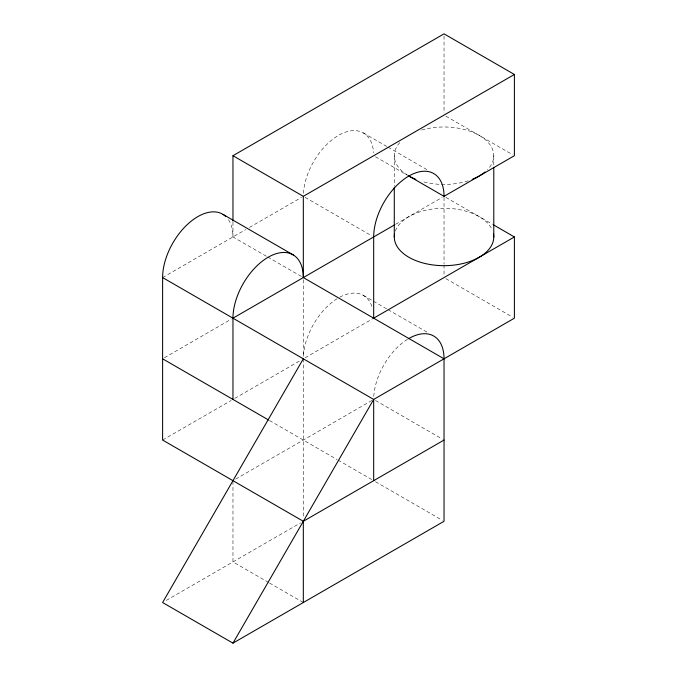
<?xml version="1.0" encoding="UTF-8"?>
<svg xmlns="http://www.w3.org/2000/svg" width="677" height="677" viewBox="0 0 677 677"><rect width="100%" height="100%" fill="white"/><g stroke="black" fill="none" stroke-linecap="round" stroke-linejoin="round"><path stroke-width="0.51" stroke-dasharray="3.38 2.54" d="M162.607 277.57L245.759 229.562M249.415 227.455L301.493 197.388M164.435 357.752L231.136 319.248M395.605 224.29L442.208 197.388M162.607 440.05L231.136 400.488M234.792 398.372L300.58 360.392M305.149 357.752L371.851 319.248M235.706 479.088L371.851 400.488M166.263 600.423L300.58 522.872M445.864 116.148L512.565 154.652M363.371 132.937L387.134 146.655M388.048 147.18L427.331 169.859M375.507 156.768L407.486 175.233M445.864 197.388L492.458 224.29M305.149 197.388L371.851 235.892M445.864 278.628L512.565 317.141M363.371 295.417L372.511 300.69M373.425 301.223L387.134 309.135M388.048 309.66L427.331 332.348M228.462 219.67A49.751 28.722 -60 0 1 232.964 236.95L266.772 256.465M267.686 256.998L301.493 276.512M375.507 400.488L442.208 438.992M269.514 420.535L337.129 459.573M338.043 460.098L371.851 479.612M375.507 481.728L442.208 520.232M268.6 582.482L232.964 561.91L232.964 480.67M269.514 583.015L303.321 602.53M493.787 155.71L493.787 166.263M444.036 35.957L444.036 112.983M444.036 197.388L444.036 263.852M444.036 264.91L444.036 275.463M394.285 155.71L394.285 186.31M303.321 279.677L303.321 356.703M303.321 358.81L303.321 518.125M232.964 222.183L232.964 236.95M421.619 130.069A49.751 28.722 0 0 1 479.9 135.806A49.751 28.722 0 0 1 487.533 169.648M468.171 180.827A49.751 28.722 0 0 1 421.619 181.351M407.309 175.089A49.751 28.722 0 0 1 399.955 142.39M395.343 231.069A49.751 28.722 0 0 1 443.19 208.237A49.751 28.722 0 0 1 492.357 230.112M373.772 396.409A49.751 28.722 -60 0 1 407.571 339.27M339.786 297.169A49.751 28.722 -60 0 1 372.189 307.35M303.414 355.789A49.751 28.722 -60 0 1 337.214 298.65M303.414 193.309A49.751 28.722 -60 0 1 338.5 135.4A49.751 28.722 -60 0 1 373.586 152.799"/><path stroke-width="1.02" d="M303.321 358.81L162.607 602.53L232.964 643.15L444.036 521.29L444.036 358.81L303.321 277.57L303.321 196.33L514.393 74.47L514.393 155.71L444.036 196.33L408.4 175.758M373.679 318.19L373.679 236.95A49.751 28.722 -60 0 1 408.857 176.02A49.751 28.722 0 0 0 415.847 179.38M232.964 643.15L373.679 399.43L514.393 318.19L514.393 236.95L493.372 224.815M232.964 221.125L232.964 155.71L444.036 33.85L514.393 74.47M232.964 399.43L232.964 318.19L394.691 224.815M372.765 318.715L514.393 236.95M225.627 216.361A49.751 28.722 -60 0 0 186.429 225.373A49.751 28.722 -60 0 0 162.607 277.57L162.607 440.05L303.321 521.29L444.036 440.05M232.964 155.71L303.321 196.33M223.131 214.457L293.488 255.077M162.607 277.57L373.679 399.43L373.679 480.67M162.607 358.81L268.6 420.002M493.787 167.312L493.787 236.95M394.285 187.36L394.285 236.95M303.321 521.29L303.321 602.53M232.964 318.19A49.751 28.722 -60 0 1 268.143 257.26A49.751 28.722 -60 0 1 303.321 277.57M485.028 171.983A49.751 28.722 0 0 1 472.224 179.38M493.516 233.988A49.751 28.722 0 0 1 444.036 265.672A49.751 28.722 0 0 1 394.547 233.988M408.426 338.754A49.751 28.722 -60 0 1 444.036 358.81M408.857 176.02A49.751 28.722 -60 0 1 444.036 196.33"/></g></svg>
